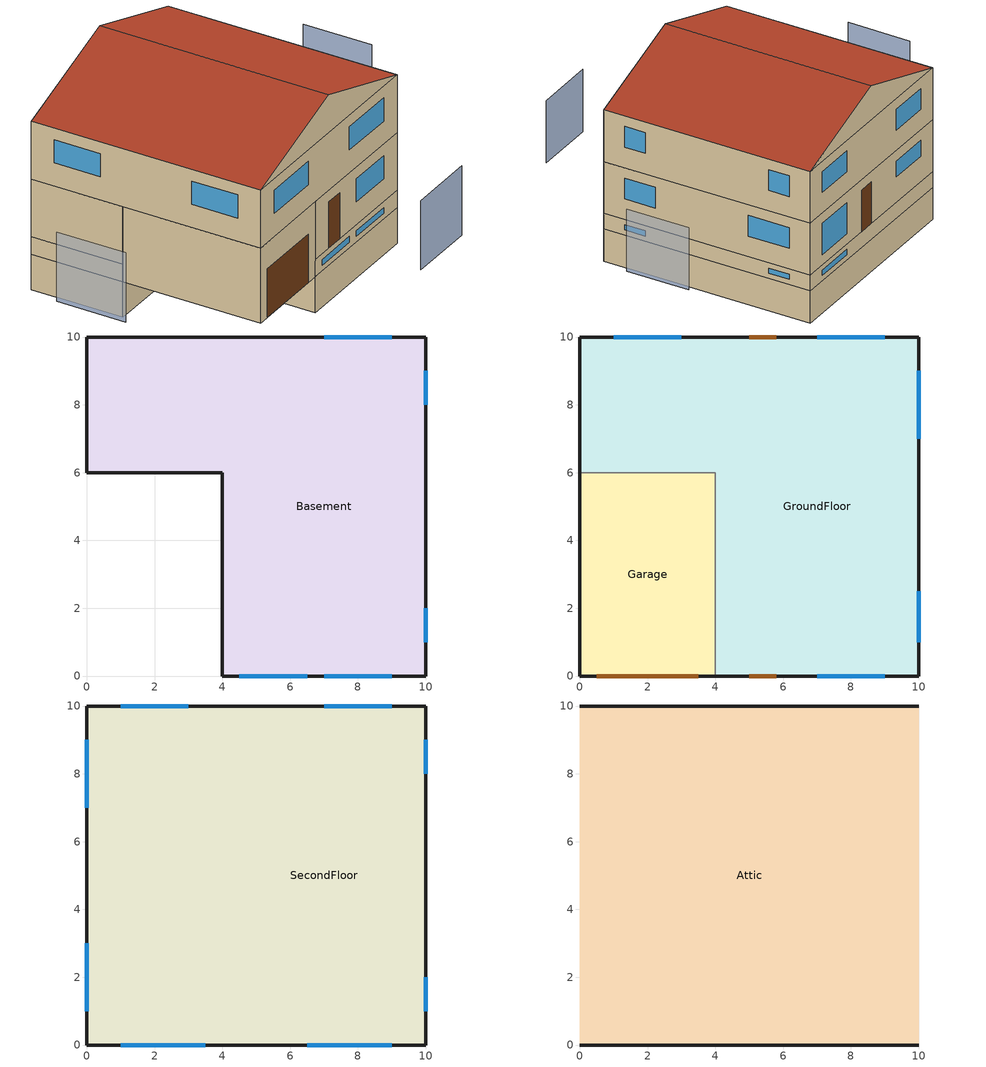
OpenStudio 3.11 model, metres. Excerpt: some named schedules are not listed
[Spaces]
Basement
 floor foundation (SFD_BasementFloor 6): 10,10 10,0 4,0 4,6 0,6 0,10 z-1.55
 wall outside (Surface 23 c tbd): 10,0 10,10 z0:0.75
 wall outside (Surface 34 c tbd): 10,10 0,10 z0:0.75
 wall outside (Surface 26 c tbd): 0,10 0,6 z0:0.75
 wall outside (Surface 37 c tbd): 4,0 10,0 z0:0.75
 wall foundation (SFD_1986-2012_BasementWall 2): 4,6 4,0 10,0 10,10 0,10 0,6 4,6 z-1.55:0
 wall to Garage (Surface 40 c tbd): 4,6 4,0 z0:0.75
 wall to Garage (Surface 41 c tbd): 0,6 4,6 z0:0.75
 window: 10,1 10,2 / 10,8 10,9 / 7,0 9,0 / 4.5,0 6.5,0 / 9,10 7,10 z0.25:0.5
Garage
 floor ground: 4,6 4,0 0,0 0,6 z0
 wall outside: 0,6 0,0 4,0 z0:3.25
 wall to GroundFloor: 4,0 4,6 0,6 z0.75:3.25
 door: 0.5,0 3.5,0 z0:2.1
GroundFloor
 floor to Basement: 10,10 10,0 4,0 4,6 0,6 0,10 z0.75
 wall outside (Surface 9 c tbd): 4,0 10,0 z0.75:3.25
 wall outside (Surface 12 c tbd): 0,10 0,6 z0.75:3.25
 wall outside (Surface 13 c tbd): 10,10 0,10 z0.75:3.25
 wall outside (Surface 14 c tbd): 10,0 10,10 z0.75:3.25
 window: 7,0 9,0 / 10,1 10,2.5 / 10,7 10,9 z1.75:2.75; 9,10 7,10 z1.25:2.75; 3,10 1,10 z2:2.75
 door: 5,0 5.8,0 / 5.8,10 5,10 z0.75:2.75
SecondFloor
 floor to GroundFloor: 10,10 10,0 4,0 4,6 0,6 0,10 z3.25
 floor to Garage (Surface 42 c tbd): 4,6 4,0 0,0 0,6 z3.25
 wall outside (Surface 16 c tbd): 0,10 0,0 z3.25:5.75
 wall outside (Surface 17 c tbd): 10,0 10,10 z3.25:5.75
 wall outside (Surface 18 c tbd): 0,0 10,0 z3.25:5.75
 wall outside (Surface 19 c tbd): 10,10 0,10 z3.25:5.75
 window: 1,0 3.5,0 / 6.5,0 9,0 / 10,1 10,2 / 10,8 10,9 / 9,10 7,10 / 3,10 1,10 / 0,9 0,7 / 0,3 0,1 z4.25:5.25
Attic
 floor to SecondFloor: 10,10 10,0 0,0 0,10 z5.75
 wall outside: 5,0,7.4 0,0,5.75 10,0,5.75; 5,10,7.4 10,10,5.75 0,10,5.75
 roof outside: 5,10,7.4 0,10,5.75 0,0,5.75 5,0,7.4; 5,0,7.4 10,0,5.75 10,10,5.75 5,10,7.4
shading: -4,3.5 -4,6.5 / 8,-4 5,-4 / 14,6.5 14,3.5 z1:4
[Building]
Building 1: Default Construction Set=SFD_1986-2012_ConstructionSet 1
[Site]
MONTREAL INTL A: Latitude {deg}=45.47; Longitude {deg}=-73.74; Time Zone {hr}=-5; Elevation {m}=36
[ClimateZones]
Climate Zone Institution Name 1=ASHRAE; Climate Zone Document Name 1=ANSI/ASHRAE Standard 169; Climate Zone Document Year 1=2006; Climate Zone Institution Name 2=CEC; Climate Zone Document Name 2=California Climate Zone Descriptions; Climate Zone Document Year 2=1995
[SizingPeriod:DesignDay] Barometric Pressure {Pa}=100893; Rain Indicator=No; Snow Indicator=No; Day of Month=21; Daylight Saving Time Indicator=No; Humidity Condition Type=Wetbulb; Dry-Bulb Temperature Range Modifier Type=DefaultMultipliers
Name | Maximum Dry-Bulb Temperature {C} | Daily Dry-Bulb Temperature Range {deltaC} | Wind Speed {m/s} | Wind Direction {deg} | Sky Clearness | Month | Day Type | Wetbulb or DewPoint at Maximum Dry-Bulb {C} | Solar Model Indicator | ASHRAE Clear Sky Optical Depth for Beam Irradiance | ASHRAE Clear Sky Optical Depth for Diffuse Irradiance
Montreal-Trudeau Intl AP Ann Htg 99.6% Condns DB | -22.9 | 0 | 4.3 | 260 | 0 | 1 | WinterDesignDay | -22.9 | ASHRAEClearSky
Montreal-Trudeau Intl AP Ann Clg .4% Condns DB=>MWB | 30.3 | 8.8 | 5.4 | 230 |  | 7 | SummerDesignDay | 22.1 | ASHRAETau | 0.431 | 2.246
[Construction]
SFD_Furnishing: Wood Furnishing
SFD_IntWall: Gypsum Board, Air Layer 1, Wood frame wall 2x4 uninsulated, Air Layer 1, Gypsum Board
SFD_Window_old-construction: SFD_Window_old-construction
SFD_Door_old-construction: SFD_Door_old-construction
SFD_IntWall 1: Gypsum Board 1, Air Layer 1, Wood frame wall 2x4 uninsulated, Air Layer 1, Gypsum Board 1
SFD_1986-2012_ExtWall 1: Cladding-vinyl 1, Air Layer 1, Plywood 1, Wood frame wall 2x4 insulated, Insulation 45 mm, Air Layer 1, Gypsum Board 1
SFD_BasementFloor 5; SFD_BasementFloor 6; SFD_BasementFloor 7; SFD_BasementFloor 8: Heavy Concrete 150 mm
SFD_Roof 1: Shingles asphalt 1, Plywood 1
SFD_1986-2012_AtticFloor 1: Bulk insulation-cellulose 160 mm, Plywood 1, Wood frame roof 2x10 insulated, Gypsum Board 1
SFD_1986-2012_CeilingToAttic 1: Gypsum Board 1, Wood frame roof 2x10 insulated, Plywood 1, Bulk insulation-cellulose 160 mm
SFD_1986-2012_BasementWall 1: Heavy Concrete 200 mm, Insulation panel 80 mm, Air Layer 1, Gypsum Board 1
SFD_IntWall 2: Gypsum Board 2, Air Layer 1, Wood frame wall 2x4 uninsulated, Air Layer 1, Gypsum Board 2
SFD_1986-2012_ExtWall 2: Cladding-vinyl 2, Air Layer 1, Plywood 2, Wood frame wall 2x4 insulated, Insulation 45 mm, Air Layer 1, Gypsum Board 2
SFD_1986-2012_BasementWallAboveGround 1: Plaster 1, Heavy Concrete 200 mm, Insulation panel 80 mm, Air Layer 1, Gypsum Board 2
SFD_Roof 2: Shingles asphalt 2, Plywood 2
SFD_IntFloor 1: Wood Flooring 1, Plywood 2, Wood frame roof 2x10 uninsulated 1, Gypsum Board 2
SFD_IntCeiling 1: Gypsum Board 2, Wood frame roof 2x10 uninsulated 1, Plywood 2, Wood Flooring 1
SFD_1986-2012_BasementWall 2: Heavy Concrete 200 mm, Insulation panel 80 mm, Gypsum Board 2
SFD_IntWall 3: Gypsum Board 3, Air Layer 1, Wood frame wall 2x4 uninsulated, Air Layer 1, Gypsum Board 3
SFD_1986-2012_ExtWall 3: Cladding-vinyl 3, Air Layer 1, Plywood 3, Wood frame wall 2x4 insulated, Insulation 45 mm, Air Layer 1, Gypsum Board 3
SFD_GarageWall 1: Cladding-vinyl 3, Air Layer 1, Plywood 3, Wood frame wall 2x4 insulated, Air Layer 1, Gypsum Board 3
SFD_Garage_Roof 1: Shingles asphalt 3, Plywood 3, Air Layer 1, Wood frame roof 2x10 insulated, Gypsum Board 3
SFD_Garage_CeilingToAttic 1: Gypsum Board 3, Wood frame roof 2x10 insulated, Plywood 3
SFD_pre1945_BasementWall 1: Heavy Concrete 200 mm, Insulation panel 45 mm, Air Layer 1, Gypsum Board 3
SFD_IntWall 4: Gypsum Board 4, Air Layer 1, Wood frame wall 2x4 uninsulated, Air Layer 1, Gypsum Board 4
SFD_1986-2012_ExtWall 4: Cladding-vinyl 4, Air Layer 1, Plywood 4, Wood frame wall 2x4 insulated, Insulation 45 mm, Air Layer 1, Gypsum Board 4
SFD_Roof 3: Shingles asphalt 4, Plywood 4
SFD_IntFloor 2: Wood Flooring 2, Plywood 4, Wood frame roof 2x10 uninsulated 2, Gypsum Board 4
SFD_IntCeiling 2: Gypsum Board 4, Wood frame roof 2x10 uninsulated 2, Plywood 4, Wood Flooring 2
SFD_1986-2012_BasementWall 3: Heavy Concrete 200 mm, Insulation panel 80 mm, Air Layer 1, Gypsum Board 4
Surface 12 c tbd: Cladding-vinyl 4, Air Layer 1, Plywood 4, Surface 12 m tbd, Insulation 45 mm, Air Layer 1, Gypsum Board 4
Surface 13 c tbd: Cladding-vinyl 4, Air Layer 1, Plywood 4, Surface 13 m tbd, Insulation 45 mm, Air Layer 1, Gypsum Board 4
Surface 14 c tbd: Cladding-vinyl 4, Air Layer 1, Plywood 4, Surface 14 m tbd, Insulation 45 mm, Air Layer 1, Gypsum Board 4
Surface 16 c tbd: Cladding-vinyl 4, Air Layer 1, Plywood 4, Surface 16 m tbd, Insulation 45 mm, Air Layer 1, Gypsum Board 4
Surface 17 c tbd: Cladding-vinyl 4, Air Layer 1, Plywood 4, Surface 17 m tbd, Insulation 45 mm, Air Layer 1, Gypsum Board 4
Surface 18 c tbd: Cladding-vinyl 4, Air Layer 1, Plywood 4, Surface 18 m tbd, Insulation 45 mm, Air Layer 1, Gypsum Board 4
Surface 19 c tbd: Cladding-vinyl 4, Air Layer 1, Plywood 4, Surface 19 m tbd, Insulation 45 mm, Air Layer 1, Gypsum Board 4
Surface 23 c tbd: Plaster 1, Heavy Concrete 200 mm, Surface 23 m tbd, Air Layer 1, Gypsum Board 2
Surface 26 c tbd: Plaster 1, Heavy Concrete 200 mm, Surface 26 m tbd, Air Layer 1, Gypsum Board 2
Surface 34 c tbd: Plaster 1, Heavy Concrete 200 mm, Surface 34 m tbd, Air Layer 1, Gypsum Board 2
Surface 37 c tbd: Plaster 1, Heavy Concrete 200 mm, Surface 37 m tbd, Air Layer 1, Gypsum Board 2
Surface 40 c tbd: Cladding-vinyl 3, Air Layer 1, Plywood 3, Surface 40 m tbd, Insulation 45 mm, Air Layer 1, Gypsum Board 3
Surface 41 c tbd: Cladding-vinyl 3, Air Layer 1, Plywood 3, Surface 41 m tbd, Insulation 45 mm, Air Layer 1, Gypsum Board 3
Surface 42 c tbd: Gypsum Board 3, Surface 42 m tbd, Plywood 3
Surface 9 c tbd: Cladding-vinyl 4, Air Layer 1, Plywood 4, Surface 9 m tbd, Insulation 45 mm, Air Layer 1, Gypsum Board 4
[Material]
Name | Roughness | Thickness {m} | Conductivity {W/m-K} | Density {kg/m3} | Specific Heat {J/kg-K} | Solar Absorptance | Visible Absorptance | Thermal Absorptance
Wood Furnishing | Smooth | 0.075 | 0.12 | 540 | 1210 | 0.5 | 0.5
Gypsum Board; Gypsum Board 1; Gypsum Board 2; Gypsum Board 3; Gypsum Board 4 | Smooth | 0.0127 | 0.16 | 800 | 1090 | 0.3 | 0.5
Wood frame wall 2x4 uninsulated | Smooth | 0.089 | 0.409 | 154.65 | 1626.3
Wood frame wall 2x4 insulated | Smooth | 0.089 | 0.073 | 165.2 | 1571.76
Insulation 45 mm | Smooth | 0.0445 | 0.046 | 19 | 960
Heavy Concrete 150 mm | Smooth | 0.1524 | 1.95 | 2240 | 900 | 0.3 | 0.5
Bulk insulation-cellulose 160 mm | Smooth | 0.1581 | 0.046 | 20 | 1400
Wood frame roof 2x10 insulated | Smooth | 0.235 | 0.16 | 96 | 1515
Heavy Concrete 200 mm | Smooth | 0.2032 | 1.95 | 2240 | 900 | 0.3 | 0.5
Insulation panel 80 mm | Smooth | 0.08 | 0.03 | 43 | 1210
Insulation panel 45 mm | Smooth | 0.0431 | 0.03 | 43 | 1210
Cladding-vinyl 1; Cladding-vinyl 2; Cladding-vinyl 3; Cladding-vinyl 4 | Smooth | 0.0095 | 0.086 | 200 | 1000 | 0.5 | 0.5
Plywood 1; Plywood 2; Plywood 3; Plywood 4 | Smooth | 0.0159 | 0.12 | 544 | 1210 | 0.5 | 0.5
Shingles asphalt 1; Shingles asphalt 2; Shingles asphalt 3; Shingles asphalt 4 | Smooth | 0.0032 | 0.04 | 1120 | 1260 | 0.5 | 0.5
Plaster 1 | Smooth | 0.005 | 0.071 | 1860 | 840 | 0.3 | 0.5
Wood Flooring 1; Wood Flooring 2 | Smooth | 0.019 | 0.17 | 700 | 1630 | 0.5 | 0.2
Wood frame roof 2x10 uninsulated 1; Wood frame roof 2x10 uninsulated 2 | Smooth | 0.235 | 1.1557 | 80.994 | 1621.88
XPS 25mm | Rough | 0.0254 | 0.029 | 28 | 1450 | 0.7 |  | 0.9
Surface 12 m tbd | Smooth | 0.0723012 | 0.073 | 165.2 | 1571.76
Surface 13 m tbd | Smooth | 0.0591076 | 0.073 | 165.2 | 1571.76
Surface 14 m tbd | Smooth | 0.0622056 | 0.073 | 165.2 | 1571.76
Surface 16 m tbd | Smooth | 0.065966 | 0.073 | 165.2 | 1571.76
Surface 17 m tbd | Smooth | 0.0699531 | 0.073 | 165.2 | 1571.76
Surface 18 m tbd | Smooth | 0.0634974 | 0.073 | 165.2 | 1571.76
Surface 19 m tbd | Smooth | 0.065509 | 0.073 | 165.2 | 1571.76
Surface 23 m tbd | Smooth | 0.0265185 | 0.03 | 43 | 1210
Surface 26 m tbd | Smooth | 0.0330567 | 0.03 | 43 | 1210
Surface 34 m tbd | Smooth | 0.0264648 | 0.03 | 43 | 1210
Surface 37 m tbd | Smooth | 0.0169492 | 0.03 | 43 | 1210
Surface 40 m tbd | Smooth | 0.0604192 | 0.073 | 165.2 | 1571.76
Surface 41 m tbd | Smooth | 0.0604191 | 0.073 | 165.2 | 1571.76
Surface 42 m tbd | Smooth | 0.169157 | 0.16 | 96 | 1515
Surface 9 m tbd | Smooth | 0.0611638 | 0.073 | 165.2 | 1571.76
[DefaultSurfaceConstructions]
Name | Floor Construction | Wall Construction | Roof Ceiling Construction
Default Surface Constructions 64 | SFD_BasementFloor 5 | SFD_1986-2012_ExtWall 1 | SFD_Roof 1
Default Surface Constructions 65 | SFD_1986-2012_AtticFloor 1 | SFD_IntWall 1 | SFD_1986-2012_CeilingToAttic 1
Default Surface Constructions 66 | SFD_BasementFloor 5 | SFD_1986-2012_BasementWall 1
Default Surface Constructions 44 | SFD_IntFloor 1 |  | SFD_IntCeiling 1
Default Surface Constructions 14 | SFD_IntFloor 2 | SFD_IntWall 4 | SFD_IntCeiling 2
Default Surface Constructions 59 |  | SFD_1986-2012_ExtWall 3 | SFD_Garage_CeilingToAttic 1
Default Surface Constructions 67 | SFD_BasementFloor 6 | SFD_1986-2012_BasementWallAboveGround 1 | SFD_Roof 2
Default Surface Constructions 68 | SFD_BasementFloor 6 | SFD_1986-2012_BasementWall 2
Default Surface Constructions 69 | SFD_BasementFloor 7 | SFD_GarageWall 1 | SFD_Garage_Roof 1
Default Surface Constructions 70 | SFD_BasementFloor 7 | SFD_pre1945_BasementWall 1
Default Surface Constructions 71 | SFD_BasementFloor 8 | SFD_1986-2012_ExtWall 4 | SFD_Roof 3
Default Surface Constructions 72 | SFD_BasementFloor 8 | SFD_1986-2012_BasementWall 3
[DefaultSubSurfaceConstructions]
Name | Fixed Window Construction | Operable Window Construction | Door Construction
Default Sub Surface Constructions 44; Default Sub Surface Constructions 29; Default Sub Surface Constructions 9; Default Sub Surface Constructions 39 | SFD_Window_old-construction | SFD_Window_old-construction | SFD_Door_old-construction
Default Sub Surface Constructions 22; Default Sub Surface Constructions 30; Default Sub Surface Constructions 10; Default Sub Surface Constructions 40
[Material:AirGap]
Air Layer 1: Thermal Resistance {m2-K/W}=0.15
[WindowMaterial:SimpleGlazingSystem]
SFD_Window_old-construction: U-Factor {W/m2-K}=2.94; Solar Heat Gain Coefficient=0.6; Visible Transmittance=0.8
[Material:NoMass]
SFD_Door_old-construction: Roughness=Smooth; Thermal Resistance {m2-K/W}=0.8
[DefaultConstructionSet]
Name | Default Exterior Surface Constructions | Default Interior Surface Constructions | Default Ground Contact Surface Constructions | Default Exterior SubSurface Constructions | Default Interior SubSurface Constructions | Interior Partition Construction | Adiabatic Surface Construction
SFD_1986-2012_ConstructionSet-Attic 1 | Default Surface Constructions 64 | Default Surface Constructions 65 | Default Surface Constructions 66 | Default Sub Surface Constructions 44 | Default Sub Surface Constructions 22 | SFD_IntWall 1 | SFD_1986-2012_ExtWall 1
SFD_1986-2012_ConstructionSet-Basement 1 | Default Surface Constructions 67 | Default Surface Constructions 44 | Default Surface Constructions 68 | Default Sub Surface Constructions 29 | Default Sub Surface Constructions 30 | SFD_IntWall 2 | SFD_1986-2012_ExtWall 2
SFD_1986-2012_ConstructionSet-Garage 1 | Default Surface Constructions 69 | Default Surface Constructions 59 | Default Surface Constructions 70 | Default Sub Surface Constructions 39 | Default Sub Surface Constructions 40 | SFD_IntWall 3 | SFD_1986-2012_ExtWall 3
SFD_1986-2012_ConstructionSet 1 | Default Surface Constructions 71 | Default Surface Constructions 14 | Default Surface Constructions 72 | Default Sub Surface Constructions 9 | Default Sub Surface Constructions 10 | SFD_IntWall 4 | SFD_1986-2012_ExtWall 4
[ThermostatSetpoint:DualSetpoint] Cooling Setpoint Temperature Schedule=Residential ClgSetpoint
Name | Heating Setpoint Temperature Schedule
Thermostat Setpoint Dual Setpoint 1; Thermostat Setpoint Dual Setpoint 2 | Residential HtgSetpoint
Thermostat Setpoint Dual Setpoint 3
[ShadingControl]
Shading Control 1: Shading Type=InteriorBlind; Multiple Surface Control Type=Sequential
[Space]
Name | Space Type | Thermal Zone
Garage | SFD_Garage_SpaceType | Garage_Th
GroundFloor | SFD_MainFloors_SpaceType | GroundFloor_Th
SecondFloor | SFD_MainFloors_SpaceType | SecondFloor_Th
Basement | SFD_Basement_SpaceType | Basement_Th
Attic | SFD_Attic_SpaceType | Attic_Th
[ThermalZone] Use Ideal Air Loads=No
Name | Thermostat
Garage_Th; Attic_Th
GroundFloor_Th | Thermostat Setpoint Dual Setpoint 2
SecondFloor_Th | Thermostat Setpoint Dual Setpoint 1
Basement_Th | Thermostat Setpoint Dual Setpoint 3
[Sizing:Zone] Zone Cooling Design Supply Air Temperature Input Method=SupplyAirTemperature; Zone Cooling Design Supply Air Temperature {C}=14; Zone Cooling Design Supply Air Temperature Difference {deltaC}=11.11; Zone Heating Design Supply Air Temperature Input Method=SupplyAirTemperature; Zone Heating Design Supply Air Temperature {C}=40; Zone Heating Design Supply Air Temperature Difference {deltaC}=11.11; Zone Cooling Design Supply Air Humidity Ratio {kg-H2O/kg-air}=0.0085; Zone Heating Design Supply Air Humidity Ratio {kg-H2O/kg-air}=0.008; Cooling Design Air Flow Method=DesignDay; Heating Design Air Flow Method=DesignDay; Account for Dedicated Outdoor Air System=No; Dedicated Outdoor Air System Control Strategy=NeutralSupplyAir; Dedicated Outdoor Air Low Setpoint Temperature for Design {C}=autosize; Dedicated Outdoor Air High Setpoint Temperature for Design {C}=autosize; Zone Load Sizing Method=Sensible Load Only No Latent Load; Zone Latent Cooling Design Supply Air Humidity Ratio Input Method=HumidityRatioDifference; Zone Cooling Design Supply Air Humidity Ratio Difference {kgWater/kgDryAir}=0.005; Zone Latent Heating Design Supply Air Humidity Ratio Input Method=HumidityRatioDifference; Zone Humidification Design Supply Air Humidity Ratio Difference {kgWater/kgDryAir}=0.005; Sizing Option=Coincident; Heating Coil Sizing Method=None; Maximum Heating Capacity To Cooling Load Sizing Ratio {W/W}=1
Garage_Th; GroundFloor_Th; SecondFloor_Th; Basement_Th; Attic_Th
[Zone equipment]
GroundFloor_Th: Elec Baseboard 1, Cycling PTAC DX Clg Elec Htg, Sub Surface 2_WindandStackOpenArea, Sub Surface 6_WindandStackOpenArea, Sub Surface 5_WindandStackOpenArea, Sub Surface 17_WindandStackOpenArea, Sub Surface 14_WindandStackOpenArea
SecondFloor_Th: Elec Baseboard 2, Cycling PTAC DX Clg Elec Htg 1, Sub Surface 4_WindandStackOpenArea, Sub Surface 3_WindandStackOpenArea, Sub Surface 15_WindandStackOpenArea, Sub Surface 7_WindandStackOpenArea, Sub Surface 8_WindandStackOpenArea, Sub Surface 16_WindandStackOpenArea, Sub Surface 19_WindandStackOpenArea, Sub Surface 20_WindandStackOpenArea
Basement_Th: Elec Baseboard
[SpaceType]
Name | Default Construction Set
SFD_Attic_SpaceType | SFD_1986-2012_ConstructionSet-Attic 1
SFD_Basement_SpaceType | SFD_1986-2012_ConstructionSet-Basement 1
SFD_Garage_SpaceType | SFD_1986-2012_ConstructionSet-Garage 1
SFD_MainFloors_SpaceType
[SpaceInfiltration:DesignFlowRate] Density Basis=Outdoor
Name | Space or SpaceType | Design Flow Rate Calculation Method | Flow per Exterior Surface Area {m3/s-m2} | Air Changes per Hour {1/hr} | Constant Term Coefficient | Temperature Term Coefficient | Velocity Term Coefficient | Velocity Squared Term Coefficient | Design Flow Rate {m3/s}
Attic Ventilation | SFD_Attic_SpaceType | AirChanges/Hour | 0 | 3 | 0.606 | 0.03636 | 0.1177 | 0
Air exhaust-intake compensation | SFD_MainFloors_SpaceType | Flow/Space |  |  |  |  |  |  | 0.001
[InternalMass] Multiplier=1
Name | Internal Mass Definition | Space or SpaceType
Basement_InternalMassFurnishing | SFD_InternalMassFurnishing | SFD_Basement_SpaceType
MainFloors_InternalMassFurnishing | SFD_InternalMassFurnishing | SFD_MainFloors_SpaceType
MainFloors_IntWalls | SFD_IntWalls | SFD_MainFloors_SpaceType
[InternalMass:Definition]
Name | Construction | Design Level Calculation Method | Surface Area per Space Floor Area | Surface Area {m2}
SFD_InternalMassFurnishing | SFD_Furnishing | SurfaceArea/Area | 2
SFD_IntWalls | SFD_IntWall | SurfaceArea |  | 80
[People:Definition]
SFD_People: Number of People Calculation Method=People; Number of People {people}=2.84; Fraction Radiant=0.3
[Lights:Definition]
SFD_InteriorLighting: Design Level Calculation Method=LightingLevel; Lighting Level {W}=301.7; Fraction Radiant=0.4; Fraction Visible=0.2
[ElectricEquipment:Definition] Design Level Calculation Method=EquipmentLevel
Name | Design Level {W} | Fraction Latent | Fraction Radiant | Fraction Lost
SFD_OtherEquipment | 1847.3 | 0 | 0.2
SFD_WashingMachine | 59.9 |  | 0.2
SFD_Dishwasher | 118.5 |  | 0.2
SFD_Freezer | 53.4 |  | 0.2
SFD_HWElectricConsumption | 1184.1 |  |  | 0.99
SFD_StoveTopOven | 473.8 |  | 0.2
SFD_Refrigerator | 160.3 |  | 0.2
SFD_Dryer | 619.1 |  | 0.2 | 0.8
[People]
MainFloors_People: People Definition=SFD_People; Space or SpaceType=SFD_MainFloors_SpaceType; Number of People Schedule=Residential Occupancy; Activity Level Schedule=Residential Occupant Activity; Clothing Insulation Calculation Method=ClothingInsulationSchedule; Multiplier=0.5
[Lights]
MainFloors_InteriorLighting: Lights Definition=SFD_InteriorLighting; Space or SpaceType=SFD_MainFloors_SpaceType; Schedule=Interior Lighting Schedule; Fraction Replaceable=1; Multiplier=0.5
[ElectricEquipment] Space or SpaceType=SFD_MainFloors_SpaceType; Multiplier=0.5
Name | Electric Equipment Definition | Schedule
MainFloors_Dishwasher | SFD_Dishwasher | Dishwasher Schedule
MainFloors_HWElectricConsumption | SFD_HWElectricConsumption | Hot Water Tank Electric Load Schedule
MainFloors_OtherEquipment | SFD_OtherEquipment | Other Electric Charges Schedule
MainFloors_WashingMachine | SFD_WashingMachine | Washer Schedule
MainFloors_Dryer | SFD_Dryer | Dryer Schedule
MainFloors_Freezer | SFD_Freezer | Freezer Schedule
MainFloors_Refrigerator | SFD_Refrigerator | Fridge Schedule
MainFloors_StoveTopOven | SFD_StoveTopOven | Stovetop Schedule
[Exterior:Lights:Definition]
SFD_ExteriorLights: Design Level {W}=38.5
[Exterior:Lights]
Exterior Lights 1: Exterior Lights Definition=SFD_ExteriorLights; Schedule=Exterior Lighting Schedule
[SpaceInfiltration:EffectiveLeakageArea]
SFD_ELA_1986-2012: Space or SpaceType=SFD_MainFloors_SpaceType; Effective Air Leakage Area {cm2}=154.48; Stack Coefficient=0.000145; Wind Coefficient=0.000174
[ZoneHVAC:Baseboard:Convective:Electric] Availability Schedule=Always On Discrete hvac_library; Nominal Capacity {W}=autosize; Efficiency=1
Elec Baseboard; Elec Baseboard 1; Elec Baseboard 2
[ZoneHVAC:PackagedTerminalAirConditioner] Availability Schedule=Always On Discrete hvac_library; Supply Air Flow Rate During Cooling Operation {m3/s}=Autosize; Supply Air Flow Rate During Heating Operation {m3/s}=Autosize; Supply Air Flow Rate When No Cooling or Heating is Needed {m3/s}=Autosize; No Load Supply Air Flow Rate Control Set To Low Speed=Yes; Outdoor Air Flow Rate During Cooling Operation {m3/s}=Autosize; Outdoor Air Flow Rate During Heating Operation {m3/s}=Autosize; Outdoor Air Flow Rate When No Cooling or Heating is Needed {m3/s}=Autosize; Fan Placement=DrawThrough; Supply Air Fan Operating Mode Schedule=Cycling PTAC Fan Mode Always Zero
Name | Supply Air Fan | Heating Coil | Cooling Coil
Cycling PTAC DX Clg Elec Htg | Cycling Elec PTAC Fan | Cycling PTAC Elec Htg Coil | Cycling Elec PTAC 1 Spd DX Clg Coil
Cycling PTAC DX Clg Elec Htg 1 | Cycling Elec PTAC Fan 1 | Cycling PTAC Elec Htg Coil 1 | Cycling Elec PTAC 1 Spd DX Clg Coil 1
[Fan:OnOff] Availability Schedule=Always On Discrete hvac_library; Fan Total Efficiency=0.6; Pressure Rise {Pa}=250; Maximum Flow Rate {m3/s}=autosize; Motor Efficiency=0.8; Motor In Airstream Fraction=1; Fan Power Ratio Function of Speed Ratio Curve=Fan On Off Power Curve 15; Fan Efficiency Ratio Function of Speed Ratio Curve=Fan On Off Efficiency Curve 15
Cycling Elec PTAC Fan; Cycling Elec PTAC Fan 1
[Coil:Heating:Electric] Availability Schedule=Always On Discrete hvac_library; Nominal Capacity {W}=0
Cycling PTAC Elec Htg Coil; Cycling PTAC Elec Htg Coil 1
[Coil:Cooling:DX:SingleSpeed] Availability Schedule=Always On Discrete hvac_library; Rated Total Cooling Capacity {W}=autosize; Rated Sensible Heat Ratio=autosize; Rated COP {W/W}=2.5; Rated Air Flow Rate {m3/s}=autosize; Rated Evaporator Fan Power Per Volume Flow Rate 2017 {W/(m3/s)}=773.3; Rated Evaporator Fan Power Per Volume Flow Rate 2023 {W/(m3/s)}=934.4; Total Cooling Capacity Function of Temperature Curve=Curve Biquadratic 29; Total Cooling Capacity Function of Flow Fraction Curve=Curve Quadratic 35; Energy Input Ratio Function of Temperature Curve=Curve Biquadratic 30; Energy Input Ratio Function of Flow Fraction Curve=Curve Quadratic 36; Part Load Fraction Correlation Curve=Curve Quadratic 37; Minimum Outdoor Dry-Bulb Temperature for Compressor Operation {C}=-25; Nominal Time for Condensate Removal to Begin {s}=0; Ratio of Initial Moisture Evaporation Rate and Steady State Latent Capacity=0; Maximum Cycling Rate {cycles/hr}=0; Latent Capacity Time Constant {s}=0; Condenser Type=AirCooled; Evaporative Condenser Effectiveness=0; Evaporative Condenser Air Flow Rate {m3/s}=Autosize; Evaporative Condenser Pump Rated Power Consumption {W}=Autosize; Crankcase Heater Capacity {W}=0; Maximum Outdoor Dry-Bulb Temperature for Crankcase Heater Operation {C}=0; Basin Heater Capacity {W/K}=0; Basin Heater Setpoint Temperature {C}=10
Cycling Elec PTAC 1 Spd DX Clg Coil; Cycling Elec PTAC 1 Spd DX Clg Coil 1
[ZoneVentilation:WindandStackOpenArea] Opening Area Fraction Schedule=SFD Window Opening Fraction; Opening Effectiveness=autocalculate; Discharge Coefficient for Opening=autocalculate; Minimum Indoor Temperature {C}=21; Maximum Indoor Temperature {C}=40; Delta Temperature {deltaC}=-100; Minimum Outdoor Temperature {C}=21; Maximum Outdoor Temperature {C}=24; Maximum Wind Speed {m/s}=10
Name | Opening Area {m2} | Effective Angle {deg} | Height Difference {m}
Sub Surface 4_WindandStackOpenArea; Sub Surface 3_WindandStackOpenArea | 2.5 | 180 | 0.25
Sub Surface 2_WindandStackOpenArea | 2 | 180 | 0.25
Sub Surface 6_WindandStackOpenArea | 2 | 90 | 0.25
Sub Surface 15_WindandStackOpenArea; Sub Surface 16_WindandStackOpenArea | 2 | 0 | 0.25
Sub Surface 5_WindandStackOpenArea | 1.5 | 90 | 0.25
Sub Surface 7_WindandStackOpenArea; Sub Surface 8_WindandStackOpenArea | 1 | 90 | 0.25
Sub Surface 17_WindandStackOpenArea | 1.5 | 0 | 0.1875
Sub Surface 14_WindandStackOpenArea | 3 | 0 | 0.375
Sub Surface 19_WindandStackOpenArea; Sub Surface 20_WindandStackOpenArea | 2 | 270 | 0.25
[Foundation:Kiva:Settings]
Soil Conductivity {W/m-K}=1.9; Soil Density {kg/m3}=1920; Soil Specific Heat {J/kg-K}=1425; Ground Solar Absorptivity=0.4; Ground Thermal Absorptivity=0.9; Ground Surface Roughness {m}=0.03; Deep-Ground Boundary Condition=GroundWater; Deep-Ground Depth {m}=10
[Foundation:Kiva]
KIVA Foundation Floor Surface 22: Interior Horizontal Insulation Material=XPS 25mm; Interior Horizontal Insulation Width {m}=0.6
[SurfaceProperty:ExposedFoundationPerimeter]
Surface 22: Exposed Perimeter Calculation Method=TotalExposedPerimeter; Total Exposed Perimeter {m}=40
[Schedule:Constant]
Always On Discrete hvac_library: Value=1
[Schedule:Ruleset]
Residential Occupancy: Default Day Schedule=Schedule Day 27
Residential Occupant Activity: Default Day Schedule=Large Office Activity Default Schedule; Summer Design Day Schedule=Large Office Activity Summer Design Day; Winter Design Day Schedule=Large Office Activity Winter Design Day
Cycling PTAC Fan Mode Always Zero: Default Day Schedule=Cycling PTAC Fan Mode Sch Default
Residential HtgSetpoint: Default Day Schedule=Schedule Day 25
Residential ClgSetpoint: Default Day Schedule=Schedule Day 26
SFD Window Opening Fraction: Default Day Schedule=Schedule Day 40
[Schedule:Day]
Schedule Day 27: No, 8, 0, 1, 13, 0, 0.82, 14, 0, 0.77, 16, 0, 0.74, 17, 0, 0.8, 18, 0, 0.95, 19, 0, 1, 20, 0, 0.98, 21, 0, 0.94, 24, 0, 1
Schedule Day 28: No, 8, 0, 1, 9, 0, 0.89, 13, 0, 0.95, 14, 0, 0.89, 16, 0, 0.83, 17, 0, 0.85, 18, 0, 0.95, 19, 0, 1, 20, 0, 0.98, 21, 0, 0.94, 24, 0, 1
Large Office Activity Default Schedule: No, 7, 0, 70, 23, 0, 130, 24, 0, 70
Large Office Activity Summer Design Day; Large Office Activity Winter Design Day: No, 24, 0, 150
Cycling PTAC Fan Mode Sch Default: No, 24, 0, 0
Schedule Day 25: No, 8, 0, 18, 21, 0, 21, 24, 0, 18
Schedule Day 26: No, 24, 0, 25
Schedule Day 40: No, 24, 0, 0.3
[Schedule:Rule]
Schedule Rule 3: Schedule Ruleset=Residential Occupancy; Rule Order=0; Day Schedule=Schedule Day 28; Apply Sunday=Yes; Apply Saturday=Yes
[Curve:Exponent]
Fan On Off Power Curve 15: Coefficient1 Constant=1; Coefficient2 Constant=0; Coefficient3 Constant=0; Minimum Value of x=0; Maximum Value of x=1
[Curve:Cubic]
Fan On Off Efficiency Curve 15: Coefficient1 Constant=1; Coefficient2 x=0; Coefficient3 x**2=0; Coefficient4 x**3=0; Minimum Value of x=0; Maximum Value of x=1
[Curve:Biquadratic] Minimum Value of x=17; Maximum Value of x=22; Minimum Value of y=13; Maximum Value of y=46
Name | Coefficient1 Constant | Coefficient2 x | Coefficient3 x**2 | Coefficient4 y | Coefficient5 y**2 | Coefficient6 x*y
Curve Biquadratic 29 | 0.942588 | 0.00954335 | 0.00068377 | -0.0110427 | 5.249e-06 | -9.72e-06
Curve Biquadratic 30 | 0.342414 | 0.034885 | -0.0006237 | 0.00497722 | 0.000437951 | -0.000728028
[Curve:Quadratic]
Name | Coefficient1 Constant | Coefficient2 x | Coefficient3 x**2 | Minimum Value of x | Maximum Value of x
Curve Quadratic 35 | 0.8 | 0.2 | 0 | 0.5 | 1.5
Curve Quadratic 36 | 1.1552 | -0.1808 | 0.0256 | 0.5 | 1.5
Curve Quadratic 37 | 0.85 | 0.15 | 0 | 0 | 1
